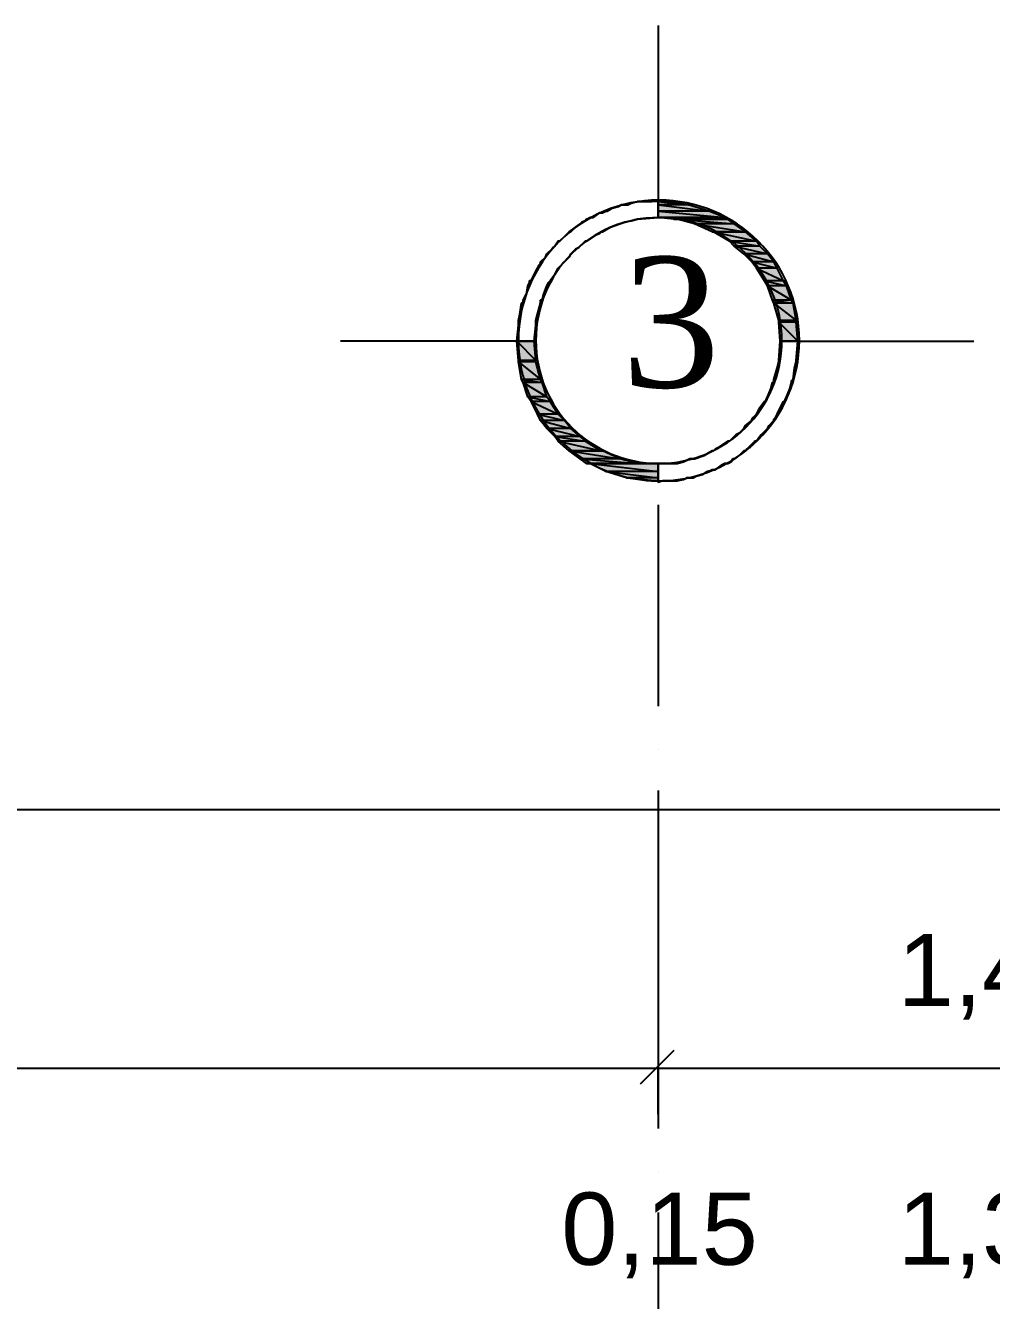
# Model space of a CAD drawing. Header units: millimetres. Extents: x 3504 to 3889, y 1729 to 1927.
# Drawn here: x 3595.5 to 3621.26, y 1892.5 to 1926.51 of the extents above; entities that cross this region are included whole.
import ezdxf

# ---------------------------------------------------------------- set-up
doc = ezdxf.new("R2010")
doc.units = ezdxf.units.MM
doc.styles.add('Arial$001H0', font='arial.ttf')
doc.styles.add('Dutch801RmBT$001H0', font='')
doc.styles.get('Dutch801RmBT$001H0').set_extended_font_data('Dutch801RmBT')

msp = doc.modelspace()

# ---------------------------------------------------------------- hatches: boundary and pattern name
at = {"true_color": 0x000000}
h = msp.add_hatch(color=18, dxfattribs=at)
h.paths.add_polyline_path([(3612.371, 1921.812), (3612.371, 1921.854)])
h.paths.add_polyline_path([(3612.371, 1921.854), (3612.371, 1921.812), (3612.202, 1921.812)])
for points in [[(3610.974, 1921.558), (3611.017, 1921.558), (3610.89, 1921.515)], [(3611.821, 1921.812), (3611.906, 1921.812), (3611.652, 1921.769)], [(3610.17, 1921.134), (3610.043, 1921.007), (3610.001, 1921.007)], [(3609.366, 1920.33), (3609.281, 1920.203), (3609.239, 1920.203)], [(3609.239, 1920.203), (3609.281, 1920.203), (3609.239, 1920.161)], [(3615.927, 1917.028), (3615.97, 1917.028), (3615.927, 1916.986)], [(3614.954, 1915.419), (3614.827, 1915.25), (3614.784, 1915.25)], [(3614.657, 1915.165), (3614.7, 1915.165), (3614.53, 1915.038)], [(3614.784, 1915.25), (3614.827, 1915.25), (3614.742, 1915.208)], [(3613.133, 1914.446), (3613.176, 1914.446), (3613.049, 1914.403)], [(3613.684, 1914.615), (3613.726, 1914.615), (3613.557, 1914.53)]]:
    msp.add_hatch(color=18, dxfattribs=at).paths.add_polyline_path(points)
h = msp.add_hatch(color=18, dxfattribs=at)
h.paths.add_polyline_path([(3611.017, 1921.558), (3611.144, 1921.642)])
h.paths.add_polyline_path([(3611.144, 1921.642), (3611.017, 1921.558), (3610.974, 1921.558)])
h = msp.add_hatch(color=18, dxfattribs=at)
h.paths.add_polyline_path([(3611.567, 1921.727), (3611.652, 1921.769)])
h.paths.add_polyline_path([(3611.652, 1921.769), (3611.567, 1921.727), (3611.525, 1921.727)])
h = msp.add_hatch(color=18, dxfattribs=at)
h.paths.add_polyline_path([(3611.906, 1921.812), (3611.948, 1921.812)])
h.paths.add_polyline_path([(3611.948, 1921.812), (3611.906, 1921.812), (3611.821, 1921.812)])
h = msp.add_hatch(color=18, dxfattribs=at)
h.paths.add_polyline_path([(3612.625, 1921.812), (3612.371, 1921.812), (3613.176, 1921.727)])
h.paths.add_polyline_path([(3612.371, 1921.812), (3613.176, 1921.727), (3612.371, 1921.727)])
h = msp.add_hatch(color=18, dxfattribs=at)
h.paths.add_polyline_path([(3613.176, 1921.727), (3612.371, 1921.727), (3613.726, 1921.558)])
h.paths.add_polyline_path([(3612.371, 1921.727), (3613.726, 1921.558), (3612.371, 1921.558)])
h = msp.add_hatch(color=18, dxfattribs=at)
h.paths.add_polyline_path([(3613.726, 1921.558), (3612.371, 1921.558), (3614.149, 1921.388)])
h.paths.add_polyline_path([(3612.371, 1921.558), (3614.149, 1921.388), (3612.371, 1921.388)])
h = msp.add_hatch(color=18, dxfattribs=at)
h.paths.add_polyline_path([(3610.509, 1921.346), (3610.551, 1921.388)])
h.paths.add_polyline_path([(3610.551, 1921.388), (3610.509, 1921.346), (3610.466, 1921.346)])
h = msp.add_hatch(color=18, dxfattribs=at)
h.paths.add_polyline_path([(3614.149, 1921.388), (3612.371, 1921.388), (3614.234, 1921.346)])
h.paths.add_polyline_path([(3612.371, 1921.388), (3614.234, 1921.346), (3612.795, 1921.346)])
h = msp.add_hatch(color=18, dxfattribs=at)
h.paths.add_polyline_path([(3614.234, 1921.346), (3612.795, 1921.346)])
h.paths.add_polyline_path([(3612.795, 1921.346), (3614.234, 1921.346), (3612.879, 1921.346)])
h = msp.add_hatch(color=18, dxfattribs=at)
h.paths.add_polyline_path([(3614.234, 1921.346), (3612.879, 1921.346), (3614.403, 1921.219)])
h.paths.add_polyline_path([(3612.879, 1921.346), (3614.403, 1921.219), (3613.345, 1921.219)])
h = msp.add_hatch(color=18, dxfattribs=at)
h.paths.add_polyline_path([(3614.403, 1921.219), (3613.345, 1921.219), (3614.7, 1921.007)])
h.paths.add_polyline_path([(3613.345, 1921.219), (3614.7, 1921.007), (3613.811, 1921.007)])
h = msp.add_hatch(color=18, dxfattribs=at)
h.paths.add_polyline_path([(3614.7, 1921.007), (3613.811, 1921.007)])
h.paths.add_polyline_path([(3613.811, 1921.007), (3614.7, 1921.007), (3613.853, 1921.007)])
h = msp.add_hatch(color=18, dxfattribs=at)
h.paths.add_polyline_path([(3614.7, 1921.007), (3613.853, 1921.007), (3614.996, 1920.753)])
h.paths.add_polyline_path([(3613.853, 1921.007), (3614.996, 1920.753), (3614.276, 1920.753)])
h = msp.add_hatch(color=18, dxfattribs=at)
h.paths.add_polyline_path([(3614.996, 1920.753), (3614.276, 1920.753), (3615.081, 1920.626)])
h.paths.add_polyline_path([(3614.276, 1920.753), (3615.081, 1920.626), (3614.403, 1920.626)])
h = msp.add_hatch(color=18, dxfattribs=at)
h.paths.add_polyline_path([(3615.081, 1920.626), (3614.403, 1920.626), (3615.292, 1920.415)])
h.paths.add_polyline_path([(3614.403, 1920.626), (3615.292, 1920.415), (3614.657, 1920.415)])
h = msp.add_hatch(color=18, dxfattribs=at)
h.paths.add_polyline_path([(3615.292, 1920.415), (3614.657, 1920.415), (3615.462, 1920.203)])
h.paths.add_polyline_path([(3614.657, 1920.415), (3615.462, 1920.203), (3614.869, 1920.203)])
h = msp.add_hatch(color=18, dxfattribs=at)
h.paths.add_polyline_path([(3615.462, 1920.203), (3614.869, 1920.203), (3615.546, 1920.034)])
h.paths.add_polyline_path([(3614.869, 1920.203), (3615.546, 1920.034), (3614.996, 1920.034)])
h = msp.add_hatch(color=18, dxfattribs=at)
h.paths.add_polyline_path([(3615.546, 1920.034), (3614.996, 1920.034), (3615.716, 1919.695)])
h.paths.add_polyline_path([(3614.996, 1920.034), (3615.716, 1919.695), (3615.208, 1919.695)])
h = msp.add_hatch(color=18, dxfattribs=at)
h.paths.add_polyline_path([(3615.716, 1919.695), (3615.208, 1919.695), (3615.8, 1919.568)])
h.paths.add_polyline_path([(3615.208, 1919.695), (3615.8, 1919.568), (3615.292, 1919.568)])
h = msp.add_hatch(color=18, dxfattribs=at)
h.paths.add_polyline_path([(3615.8, 1919.568), (3615.292, 1919.568), (3615.927, 1919.187)])
h.paths.add_polyline_path([(3615.292, 1919.568), (3615.927, 1919.187), (3615.419, 1919.187)])
h = msp.add_hatch(color=18, dxfattribs=at)
h.paths.add_polyline_path([(3615.927, 1919.187), (3615.419, 1919.187), (3615.97, 1919.102)])
h.paths.add_polyline_path([(3615.419, 1919.187), (3615.97, 1919.102), (3615.462, 1919.102)])
h = msp.add_hatch(color=18, dxfattribs=at)
h.paths.add_polyline_path([(3615.97, 1919.102), (3615.462, 1919.102), (3616.054, 1918.637)])
h.paths.add_polyline_path([(3615.462, 1919.102), (3616.054, 1918.637), (3615.589, 1918.637)])
h = msp.add_hatch(color=18, dxfattribs=at)
h.paths.add_polyline_path([(3616.054, 1918.637), (3615.589, 1918.637), (3616.054, 1918.594)])
h.paths.add_polyline_path([(3615.589, 1918.637), (3616.054, 1918.594), (3615.589, 1918.594)])
h = msp.add_hatch(color=18, dxfattribs=at)
h.paths.add_polyline_path([(3616.054, 1918.594), (3615.589, 1918.594), (3616.097, 1918.086)])
h.paths.add_polyline_path([(3615.589, 1918.594), (3616.097, 1918.086), (3615.631, 1918.086)])
h = msp.add_hatch(color=18, dxfattribs=at)
h.paths.add_polyline_path([(3609.069, 1918.086), (3608.604, 1918.086), (3609.112, 1917.578)])
h.paths.add_polyline_path([(3608.604, 1918.086), (3609.112, 1917.578), (3608.646, 1917.578)])
h = msp.add_hatch(color=18, dxfattribs=at)
h.paths.add_polyline_path([(3609.112, 1917.578), (3608.646, 1917.578), (3609.112, 1917.536)])
h.paths.add_polyline_path([(3608.646, 1917.578), (3609.112, 1917.536), (3608.646, 1917.536)])
h = msp.add_hatch(color=18, dxfattribs=at)
h.paths.add_polyline_path([(3609.112, 1917.536), (3608.646, 1917.536), (3609.239, 1917.07)])
h.paths.add_polyline_path([(3608.646, 1917.536), (3609.239, 1917.07), (3608.731, 1917.07)])
h = msp.add_hatch(color=18, dxfattribs=at)
h.paths.add_polyline_path([(3609.239, 1917.07), (3608.731, 1917.07), (3609.281, 1916.986)])
h.paths.add_polyline_path([(3608.731, 1917.07), (3609.281, 1916.986), (3608.773, 1916.986)])
h = msp.add_hatch(color=18, dxfattribs=at)
h.paths.add_polyline_path([(3609.281, 1916.986), (3608.773, 1916.986), (3609.408, 1916.605)])
h.paths.add_polyline_path([(3608.773, 1916.986), (3609.408, 1916.605), (3608.9, 1916.605)])
h = msp.add_hatch(color=18, dxfattribs=at)
h.paths.add_polyline_path([(3615.97, 1917.028), (3615.97, 1917.07)])
h.paths.add_polyline_path([(3615.97, 1917.07), (3615.97, 1917.028), (3615.927, 1917.028)])
h = msp.add_hatch(color=18, dxfattribs=at)
h.paths.add_polyline_path([(3609.408, 1916.605), (3608.9, 1916.605), (3609.493, 1916.478)])
h.paths.add_polyline_path([(3608.9, 1916.605), (3609.493, 1916.478), (3608.985, 1916.478)])
h = msp.add_hatch(color=18, dxfattribs=at)
h.paths.add_polyline_path([(3609.493, 1916.478), (3608.985, 1916.478), (3609.704, 1916.139)])
h.paths.add_polyline_path([(3608.985, 1916.478), (3609.704, 1916.139), (3609.154, 1916.139)])
h = msp.add_hatch(color=18, dxfattribs=at)
h.paths.add_polyline_path([(3609.704, 1916.139), (3609.154, 1916.139), (3609.874, 1915.97)])
h.paths.add_polyline_path([(3609.154, 1916.139), (3609.874, 1915.97), (3609.239, 1915.97)])
h = msp.add_hatch(color=18, dxfattribs=at)
h.paths.add_polyline_path([(3609.874, 1915.97), (3609.239, 1915.97), (3610.043, 1915.758)])
h.paths.add_polyline_path([(3609.239, 1915.97), (3610.043, 1915.758), (3609.408, 1915.758)])
h = msp.add_hatch(color=18, dxfattribs=at)
h.paths.add_polyline_path([(3610.043, 1915.758), (3609.408, 1915.758), (3610.297, 1915.546)])
h.paths.add_polyline_path([(3609.408, 1915.758), (3610.297, 1915.546), (3609.62, 1915.546)])
h = msp.add_hatch(color=18, dxfattribs=at)
h.paths.add_polyline_path([(3610.297, 1915.546), (3609.62, 1915.546), (3610.424, 1915.419)])
h.paths.add_polyline_path([(3609.62, 1915.546), (3610.424, 1915.419), (3609.704, 1915.419)])
h = msp.add_hatch(color=18, dxfattribs=at)
h.paths.add_polyline_path([(3610.424, 1915.419), (3609.704, 1915.419), (3610.847, 1915.165)])
h.paths.add_polyline_path([(3609.704, 1915.419), (3610.847, 1915.165), (3610.001, 1915.165)])
h = msp.add_hatch(color=18, dxfattribs=at)
h.paths.add_polyline_path([(3610.89, 1915.165), (3610.001, 1915.165)])
h.paths.add_polyline_path([(3610.89, 1915.165), (3610.001, 1915.165), (3610.847, 1915.165)])
h = msp.add_hatch(color=18, dxfattribs=at)
h.paths.add_polyline_path([(3610.89, 1915.165), (3610.001, 1915.165), (3611.355, 1914.954)])
h.paths.add_polyline_path([(3610.001, 1915.165), (3611.355, 1914.954), (3610.297, 1914.954)])
h = msp.add_hatch(color=18, dxfattribs=at)
h.paths.add_polyline_path([(3611.355, 1914.954), (3610.297, 1914.954), (3611.821, 1914.827)])
h.paths.add_polyline_path([(3610.297, 1914.954), (3611.821, 1914.827), (3610.466, 1914.827)])
h = msp.add_hatch(color=18, dxfattribs=at)
h.paths.add_polyline_path([(3611.906, 1914.827), (3610.466, 1914.827)])
h.paths.add_polyline_path([(3611.906, 1914.827), (3610.466, 1914.827), (3611.821, 1914.827)])
h = msp.add_hatch(color=18, dxfattribs=at)
h.paths.add_polyline_path([(3611.906, 1914.827), (3610.466, 1914.827), (3612.371, 1914.827)])
h.paths.add_polyline_path([(3610.466, 1914.827), (3612.371, 1914.827), (3610.551, 1914.827)])
h = msp.add_hatch(color=18, dxfattribs=at)
h.paths.add_polyline_path([(3612.371, 1914.827), (3610.551, 1914.827), (3612.371, 1914.615)])
h.paths.add_polyline_path([(3610.551, 1914.827), (3612.371, 1914.615), (3610.974, 1914.615)])
h = msp.add_hatch(color=18, dxfattribs=at)
h.paths.add_polyline_path([(3614.149, 1914.827), (3614.192, 1914.827)])
h.paths.add_polyline_path([(3614.149, 1914.827), (3614.192, 1914.827), (3614.234, 1914.827)])
h = msp.add_hatch(color=18, dxfattribs=at)
h.paths.add_polyline_path([(3614.234, 1914.827), (3614.319, 1914.869)])
h.paths.add_polyline_path([(3614.319, 1914.869), (3614.234, 1914.827), (3614.192, 1914.827)])
h = msp.add_hatch(color=18, dxfattribs=at)
h.paths.add_polyline_path([(3612.371, 1914.615), (3610.974, 1914.615), (3612.371, 1914.446)])
h.paths.add_polyline_path([(3610.974, 1914.615), (3612.371, 1914.446), (3611.525, 1914.446)])
h = msp.add_hatch(color=18, dxfattribs=at)
h.paths.add_polyline_path([(3612.371, 1914.446), (3611.525, 1914.446), (3612.371, 1914.361)])
h.paths.add_polyline_path([(3611.525, 1914.446), (3612.371, 1914.361), (3612.075, 1914.361)])
h = msp.add_hatch(color=18, dxfattribs=at)
h.paths.add_polyline_path([(3612.371, 1914.319), (3612.371, 1914.361)])
h.paths.add_polyline_path([(3612.371, 1914.319), (3612.371, 1914.361), (3612.498, 1914.361)])
h = msp.add_hatch(color=18, dxfattribs=at)
h.paths.add_polyline_path([(3612.625, 1914.361), (3612.752, 1914.361)])
h.paths.add_polyline_path([(3612.752, 1914.361), (3612.625, 1914.361), (3612.498, 1914.361)])
h = msp.add_hatch(color=18, dxfattribs=at)
h.paths.add_polyline_path([(3612.879, 1914.361), (3613.049, 1914.403)])
h.paths.add_polyline_path([(3613.049, 1914.403), (3612.879, 1914.361), (3612.795, 1914.361)])
h = msp.add_hatch(color=18, dxfattribs=at)
h.paths.add_polyline_path([(3613.176, 1914.446), (3613.303, 1914.446)])
h.paths.add_polyline_path([(3613.303, 1914.446), (3613.176, 1914.446), (3613.133, 1914.446)])
h = msp.add_hatch(color=18, dxfattribs=at)
h.paths.add_polyline_path([(3613.726, 1914.615), (3613.811, 1914.657)])
h.paths.add_polyline_path([(3613.811, 1914.657), (3613.726, 1914.615), (3613.684, 1914.615)])

# ---------------------------------------------------------------- linework, layer by layer
at = {"color": 18, "linetype": 'Continuous', "lineweight": -2, "true_color": 0x000000}
for p, q in [((3612.371, 1926.511), (3612.371, 1921.388)), ((3612.371, 1926.511), (3612.371, 1921.388)), ((3612.371, 1926.511), (3612.371, 1921.388)), ((3608.604, 1918.086), (3603.905, 1918.086)), ((3608.604, 1918.086), (3603.905, 1918.086)), ((3608.604, 1918.086), (3603.905, 1918.086)), ((3608.604, 1918.086), (3609.069, 1918.086)), ((3608.604, 1918.086), (3609.069, 1918.086)), ((3608.604, 1918.086), (3609.069, 1918.086)), ((3615.631, 1918.086), (3620.796, 1918.086)), ((3615.631, 1918.086), (3620.796, 1918.086)), ((3616.097, 1918.086), (3620.796, 1918.086)), ((3612.371, 1914.827), (3612.371, 1914.319)), ((3612.371, 1914.827), (3612.371, 1914.319)), ((3612.371, 1914.827), (3612.371, 1914.319)), ((3612.371, 1913.726), (3612.371, 1908.35)), ((3612.371, 1907.207), (3612.371, 1907.207)), ((3612.371, 1906.106), (3612.371, 1897.089)), ((3548.914, 1905.598), (3642.259, 1905.598)), ((3612.371, 1899.968), (3612.371, 1898.698)), ((3611.906, 1898.274), (3612.795, 1899.163)), ((3612.795, 1899.163), (3611.906, 1898.274)), ((3573.001, 1898.698), (3612.371, 1898.698)), ((3612.371, 1897.47), (3612.371, 1898.698)), ((3612.371, 1898.698), (3630.49, 1898.698)), ((3612.371, 1895.946), (3612.371, 1895.946)), ((3612.371, 1894.845), (3612.371, 1885.828))]:
    msp.add_line(p, q, dxfattribs=at)
for points in [[(3612.371, 1921.854), (3612.371, 1921.812), (3612.202, 1921.812)], [(3612.371, 1921.812), (3612.371, 1921.854)], [(3610.805, 1921.515), (3610.636, 1921.388), (3610.636, 1921.388)], [(3610.89, 1921.515), (3610.805, 1921.515), (3610.805, 1921.515)], [(3610.805, 1921.515), (3610.805, 1921.515), (3610.89, 1921.515)], [(3610.974, 1921.558), (3611.017, 1921.558), (3610.89, 1921.515)], [(3611.144, 1921.642), (3611.017, 1921.558), (3610.974, 1921.558)], [(3611.017, 1921.558), (3611.144, 1921.642)], [(3611.313, 1921.685), (3611.144, 1921.642), (3611.144, 1921.642)], [(3611.398, 1921.727), (3611.313, 1921.685), (3611.313, 1921.685)], [(3611.313, 1921.685), (3611.313, 1921.685), (3611.398, 1921.727)], [(3611.525, 1921.727), (3611.567, 1921.727), (3611.398, 1921.727)], [(3611.652, 1921.769), (3611.567, 1921.727), (3611.525, 1921.727)], [(3611.567, 1921.727), (3611.652, 1921.769)], [(3611.821, 1921.812), (3611.906, 1921.812), (3611.652, 1921.769)], [(3611.948, 1921.812), (3611.906, 1921.812), (3611.821, 1921.812)], [(3611.906, 1921.812), (3611.948, 1921.812)], [(3612.075, 1921.812), (3612.202, 1921.812), (3611.948, 1921.812)], [(3612.625, 1921.812), (3612.371, 1921.812), (3613.176, 1921.727)], [(3612.371, 1921.812), (3613.176, 1921.727), (3612.371, 1921.727)], [(3613.176, 1921.727), (3612.371, 1921.727), (3613.726, 1921.558)], [(3612.371, 1921.727), (3613.726, 1921.558), (3612.371, 1921.558)], [(3613.726, 1921.558), (3612.371, 1921.558), (3614.149, 1921.388)], [(3612.371, 1921.558), (3614.149, 1921.388), (3612.371, 1921.388)], [(3610.297, 1921.219), (3610.17, 1921.134), (3610.17, 1921.134)], [(3610.339, 1921.261), (3610.297, 1921.219), (3610.297, 1921.219)], [(3610.297, 1921.219), (3610.297, 1921.219), (3610.339, 1921.261)], [(3610.424, 1921.304), (3610.339, 1921.261), (3610.339, 1921.261)], [(3610.339, 1921.261), (3610.339, 1921.261), (3610.424, 1921.304)], [(3610.466, 1921.346), (3610.424, 1921.304), (3610.424, 1921.304)], [(3610.551, 1921.388), (3610.509, 1921.346), (3610.466, 1921.346)], [(3610.466, 1921.346), (3610.466, 1921.346)], [(3610.466, 1921.346), (3610.509, 1921.346), (3610.509, 1921.346)], [(3610.509, 1921.346), (3610.551, 1921.388)], [(3610.636, 1921.388), (3610.551, 1921.388), (3610.551, 1921.388)], [(3611.355, 1921.219), (3611.101, 1921.134), (3611.101, 1921.134)], [(3611.482, 1921.261), (3611.355, 1921.219), (3611.355, 1921.219)], [(3611.652, 1921.304), (3611.482, 1921.261), (3611.482, 1921.261)], [(3611.821, 1921.346), (3611.652, 1921.304), (3611.652, 1921.304)], [(3612.371, 1921.388), (3611.821, 1921.346), (3611.821, 1921.346)], [(3611.821, 1921.346), (3611.821, 1921.346), (3612.371, 1921.388)], [(3614.149, 1921.388), (3612.371, 1921.388), (3614.234, 1921.346)], [(3612.371, 1921.388), (3614.234, 1921.346), (3612.795, 1921.346)], [(3614.234, 1921.346), (3612.795, 1921.346)], [(3612.795, 1921.346), (3614.234, 1921.346), (3612.879, 1921.346)], [(3614.234, 1921.346), (3612.879, 1921.346), (3614.403, 1921.219)], [(3612.879, 1921.346), (3614.403, 1921.219), (3613.345, 1921.219)], [(3614.403, 1921.219), (3613.345, 1921.219), (3614.7, 1921.007)], [(3613.345, 1921.219), (3614.7, 1921.007), (3613.811, 1921.007)], [(3609.916, 1920.923), (3609.747, 1920.753), (3609.747, 1920.753)], [(3609.958, 1920.965), (3609.916, 1920.923), (3609.916, 1920.923)], [(3610.001, 1921.007), (3609.958, 1920.965), (3609.958, 1920.965)], [(3610.17, 1921.134), (3610.043, 1921.007), (3610.001, 1921.007)], [(3610.001, 1921.007), (3610.001, 1921.007)], [(3610.001, 1921.007), (3610.043, 1921.007), (3610.043, 1921.007)], [(3610.72, 1920.923), (3610.466, 1920.753), (3610.466, 1920.753)], [(3610.805, 1920.965), (3610.72, 1920.923), (3610.72, 1920.923)], [(3610.847, 1921.007), (3610.805, 1920.965), (3610.805, 1920.965)], [(3610.89, 1921.007), (3610.847, 1921.007), (3610.847, 1921.007)], [(3611.101, 1921.134), (3610.89, 1921.007), (3610.89, 1921.007)], [(3614.7, 1921.007), (3613.811, 1921.007)], [(3613.811, 1921.007), (3614.7, 1921.007), (3613.853, 1921.007)], [(3614.7, 1921.007), (3613.853, 1921.007), (3614.996, 1920.753)], [(3613.853, 1921.007), (3614.996, 1920.753), (3614.276, 1920.753)], [(3609.535, 1920.542), (3609.408, 1920.415), (3609.408, 1920.415)], [(3609.408, 1920.415), (3609.408, 1920.415), (3609.535, 1920.542)], [(3609.577, 1920.584), (3609.535, 1920.542), (3609.535, 1920.542)], [(3609.62, 1920.626), (3609.577, 1920.584), (3609.577, 1920.584)], [(3609.704, 1920.753), (3609.62, 1920.626), (3609.62, 1920.626)], [(3609.62, 1920.626), (3609.62, 1920.626), (3609.704, 1920.753)], [(3609.747, 1920.753), (3609.704, 1920.753), (3609.704, 1920.753)], [(3610.17, 1920.542), (3610.043, 1920.415), (3610.043, 1920.415)], [(3610.255, 1920.584), (3610.17, 1920.542), (3610.17, 1920.542)], [(3610.297, 1920.626), (3610.255, 1920.584), (3610.255, 1920.584)], [(3610.424, 1920.753), (3610.297, 1920.626), (3610.297, 1920.626)], [(3610.466, 1920.753), (3610.424, 1920.753), (3610.424, 1920.753)], [(3614.996, 1920.753), (3614.276, 1920.753), (3615.081, 1920.626)], [(3614.276, 1920.753), (3615.081, 1920.626), (3614.403, 1920.626)], [(3615.081, 1920.626), (3614.403, 1920.626), (3615.292, 1920.415)], [(3614.403, 1920.626), (3615.292, 1920.415), (3614.657, 1920.415)], [(3609.239, 1920.161), (3609.196, 1920.118), (3609.196, 1920.118)], [(3609.366, 1920.33), (3609.281, 1920.203), (3609.239, 1920.203)], [(3609.239, 1920.203), (3609.281, 1920.203), (3609.239, 1920.161)], [(3609.408, 1920.415), (3609.366, 1920.33), (3609.366, 1920.33)], [(3609.831, 1920.161), (3609.789, 1920.118), (3609.789, 1920.118)], [(3609.874, 1920.203), (3609.831, 1920.161), (3609.831, 1920.161)], [(3610.001, 1920.33), (3609.874, 1920.203), (3609.874, 1920.203)], [(3610.043, 1920.415), (3610.001, 1920.33), (3610.001, 1920.33)], [(3615.292, 1920.415), (3614.657, 1920.415), (3615.462, 1920.203)], [(3614.657, 1920.415), (3615.462, 1920.203), (3614.869, 1920.203)], [(3615.462, 1920.203), (3614.869, 1920.203), (3615.546, 1920.034)], [(3614.869, 1920.203), (3615.546, 1920.034), (3614.996, 1920.034)], [(3609.069, 1919.864), (3608.985, 1919.695), (3608.985, 1919.695)], [(3609.154, 1920.034), (3609.069, 1919.864), (3609.069, 1919.864)], [(3609.196, 1920.118), (3609.154, 1920.034), (3609.154, 1920.034)], [(3609.154, 1920.034), (3609.154, 1920.034), (3609.196, 1920.118)], [(3609.62, 1919.864), (3609.493, 1919.695), (3609.493, 1919.695)], [(3609.704, 1920.034), (3609.62, 1919.864), (3609.62, 1919.864)], [(3609.789, 1920.118), (3609.704, 1920.034), (3609.704, 1920.034)], [(3615.546, 1920.034), (3614.996, 1920.034), (3615.716, 1919.695)], [(3614.996, 1920.034), (3615.716, 1919.695), (3615.208, 1919.695)], [(3608.9, 1919.568), (3608.858, 1919.356), (3608.858, 1919.356)], [(3608.942, 1919.653), (3608.9, 1919.568), (3608.9, 1919.568)], [(3608.9, 1919.568), (3608.9, 1919.568), (3608.942, 1919.653)], [(3608.985, 1919.695), (3608.942, 1919.695), (3608.942, 1919.695)], [(3608.942, 1919.695), (3608.942, 1919.653), (3608.942, 1919.653)], [(3609.408, 1919.568), (3609.323, 1919.356), (3609.323, 1919.356)], [(3609.45, 1919.653), (3609.408, 1919.568), (3609.408, 1919.568)], [(3609.493, 1919.695), (3609.45, 1919.653), (3609.45, 1919.653)], [(3609.493, 1919.695), (3609.493, 1919.695)], [(3615.716, 1919.695), (3615.208, 1919.695), (3615.8, 1919.568)], [(3615.208, 1919.695), (3615.8, 1919.568), (3615.292, 1919.568)], [(3615.8, 1919.568), (3615.292, 1919.568), (3615.927, 1919.187)], [(3615.292, 1919.568), (3615.927, 1919.187), (3615.419, 1919.187)], [(3608.773, 1919.145), (3608.731, 1919.102), (3608.731, 1919.102)], [(3608.731, 1919.102), (3608.731, 1919.102), (3608.773, 1919.145)], [(3608.858, 1919.356), (3608.773, 1919.187), (3608.773, 1919.187)], [(3608.773, 1919.187), (3608.773, 1919.187)], [(3608.773, 1919.187), (3608.773, 1919.145), (3608.773, 1919.145)], [(3609.281, 1919.187), (3609.239, 1919.187), (3609.239, 1919.187)], [(3609.239, 1919.187), (3609.239, 1919.145), (3609.239, 1919.145)], [(3609.239, 1919.145), (3609.239, 1919.102), (3609.239, 1919.102)], [(3609.323, 1919.356), (3609.281, 1919.187), (3609.281, 1919.187)], [(3615.927, 1919.187), (3615.419, 1919.187), (3615.97, 1919.102)], [(3615.419, 1919.187), (3615.97, 1919.102), (3615.462, 1919.102)], [(3608.688, 1918.806), (3608.646, 1918.637), (3608.646, 1918.637)], [(3608.731, 1919.102), (3608.688, 1918.806), (3608.688, 1918.806)], [(3609.154, 1918.806), (3609.112, 1918.637), (3609.112, 1918.637)], [(3609.239, 1919.102), (3609.154, 1918.806), (3609.154, 1918.806)], [(3615.97, 1919.102), (3615.462, 1919.102), (3616.054, 1918.637)], [(3615.462, 1919.102), (3616.054, 1918.637), (3615.589, 1918.637)], [(3608.646, 1918.51), (3608.604, 1918.086), (3608.604, 1918.086)], [(3608.646, 1918.637), (3608.646, 1918.637)], [(3608.646, 1918.637), (3608.646, 1918.637)], [(3608.646, 1918.637), (3608.646, 1918.51), (3608.646, 1918.51)], [(3608.646, 1918.51), (3608.646, 1918.51), (3608.646, 1918.637)], [(3609.112, 1918.51), (3609.069, 1918.086), (3609.069, 1918.086)], [(3609.112, 1918.637), (3609.112, 1918.637)], [(3609.112, 1918.637), (3609.112, 1918.637)], [(3609.112, 1918.637), (3609.112, 1918.594), (3609.112, 1918.594)], [(3609.112, 1918.594), (3609.112, 1918.594)], [(3609.112, 1918.594), (3609.112, 1918.552), (3609.112, 1918.552)], [(3609.112, 1918.552), (3609.112, 1918.552)], [(3609.112, 1918.552), (3609.112, 1918.552)], [(3609.112, 1918.552), (3609.112, 1918.552)], [(3609.112, 1918.552), (3609.112, 1918.51), (3609.112, 1918.51)], [(3616.054, 1918.637), (3615.589, 1918.637), (3616.054, 1918.594)], [(3615.589, 1918.637), (3616.054, 1918.594), (3615.589, 1918.594)], [(3616.054, 1918.594), (3615.589, 1918.594), (3616.097, 1918.086)], [(3615.589, 1918.594), (3616.097, 1918.086), (3615.631, 1918.086)], [(3609.069, 1918.086), (3608.604, 1918.086), (3609.112, 1917.578)], [(3608.604, 1918.086), (3609.112, 1917.578), (3608.646, 1917.578)], [(3615.631, 1918.086), (3615.589, 1917.578), (3615.589, 1917.578)], [(3616.097, 1918.086), (3616.054, 1917.578), (3616.054, 1917.578)], [(3609.112, 1917.578), (3608.646, 1917.578), (3609.112, 1917.536)], [(3608.646, 1917.578), (3609.112, 1917.536), (3608.646, 1917.536)], [(3609.112, 1917.536), (3608.646, 1917.536), (3609.239, 1917.07)], [(3608.646, 1917.536), (3609.239, 1917.07), (3608.731, 1917.07)], [(3615.589, 1917.536), (3615.546, 1917.367), (3615.546, 1917.367)], [(3615.589, 1917.578), (3615.589, 1917.578)], [(3615.589, 1917.578), (3615.589, 1917.536), (3615.589, 1917.536)], [(3615.589, 1917.536), (3615.589, 1917.536)], [(3615.589, 1917.536), (3615.589, 1917.536)], [(3616.054, 1917.536), (3616.012, 1917.367), (3616.012, 1917.367)], [(3616.054, 1917.578), (3616.054, 1917.578)], [(3616.054, 1917.578), (3616.054, 1917.578)], [(3616.054, 1917.578), (3616.054, 1917.536), (3616.054, 1917.536)], [(3616.054, 1917.536), (3616.054, 1917.536), (3616.054, 1917.578)], [(3616.054, 1917.536), (3616.054, 1917.536)], [(3616.054, 1917.536), (3616.054, 1917.536)], [(3615.546, 1917.367), (3615.462, 1917.07), (3615.462, 1917.07)], [(3616.012, 1917.367), (3615.97, 1917.07), (3615.97, 1917.07)], [(3609.239, 1917.07), (3608.731, 1917.07), (3609.281, 1916.986)], [(3608.731, 1917.07), (3609.281, 1916.986), (3608.773, 1916.986)], [(3609.281, 1916.986), (3608.773, 1916.986), (3609.408, 1916.605)], [(3608.773, 1916.986), (3609.408, 1916.605), (3608.9, 1916.605)], [(3615.377, 1916.816), (3615.292, 1916.605), (3615.292, 1916.605)], [(3615.419, 1916.986), (3615.377, 1916.816), (3615.377, 1916.816)], [(3615.462, 1916.986), (3615.419, 1916.986), (3615.419, 1916.986)], [(3615.462, 1917.07), (3615.462, 1917.028), (3615.462, 1917.028)], [(3615.462, 1917.028), (3615.462, 1916.986), (3615.462, 1916.986)], [(3615.885, 1916.816), (3615.8, 1916.605), (3615.8, 1916.605)], [(3615.927, 1916.986), (3615.885, 1916.816), (3615.885, 1916.816)], [(3615.97, 1917.07), (3615.97, 1917.028), (3615.927, 1917.028)], [(3615.927, 1917.028), (3615.97, 1917.028), (3615.927, 1916.986)], [(3615.927, 1916.986), (3615.927, 1916.986)], [(3615.97, 1917.028), (3615.97, 1917.07)], [(3609.408, 1916.605), (3608.9, 1916.605), (3609.493, 1916.478)], [(3608.9, 1916.605), (3609.493, 1916.478), (3608.985, 1916.478)], [(3609.493, 1916.478), (3608.985, 1916.478), (3609.704, 1916.139)], [(3608.985, 1916.478), (3609.704, 1916.139), (3609.154, 1916.139)], [(3615.208, 1916.478), (3615.081, 1916.308), (3615.081, 1916.308)], [(3615.25, 1916.52), (3615.208, 1916.478), (3615.208, 1916.478)], [(3615.208, 1916.478), (3615.208, 1916.478)], [(3615.292, 1916.605), (3615.25, 1916.52), (3615.25, 1916.52)], [(3615.716, 1916.478), (3615.631, 1916.308), (3615.631, 1916.308)], [(3615.758, 1916.478), (3615.716, 1916.478), (3615.716, 1916.478)], [(3615.8, 1916.605), (3615.758, 1916.52), (3615.758, 1916.52)], [(3615.758, 1916.52), (3615.758, 1916.52), (3615.8, 1916.605)], [(3615.758, 1916.52), (3615.758, 1916.478), (3615.758, 1916.478)], [(3609.704, 1916.139), (3609.154, 1916.139), (3609.874, 1915.97)], [(3609.154, 1916.139), (3609.874, 1915.97), (3609.239, 1915.97)], [(3614.996, 1916.139), (3614.911, 1916.054), (3614.911, 1916.054)], [(3615.081, 1916.308), (3614.996, 1916.139), (3614.996, 1916.139)], [(3615.546, 1916.139), (3615.504, 1916.054), (3615.504, 1916.054)], [(3615.504, 1916.054), (3615.504, 1916.054), (3615.546, 1916.139)], [(3615.631, 1916.308), (3615.546, 1916.139), (3615.546, 1916.139)], [(3609.874, 1915.97), (3609.239, 1915.97), (3610.043, 1915.758)], [(3609.239, 1915.97), (3610.043, 1915.758), (3609.408, 1915.758)], [(3610.043, 1915.758), (3609.408, 1915.758), (3610.297, 1915.546)], [(3609.408, 1915.758), (3610.297, 1915.546), (3609.62, 1915.546)], [(3614.657, 1915.758), (3614.53, 1915.631), (3614.53, 1915.631)], [(3614.7, 1915.843), (3614.657, 1915.758), (3614.657, 1915.758)], [(3614.869, 1915.97), (3614.7, 1915.843), (3614.7, 1915.843)], [(3614.911, 1916.054), (3614.869, 1916.012), (3614.869, 1916.012)], [(3614.869, 1916.012), (3614.869, 1915.97), (3614.869, 1915.97)], [(3615.292, 1915.758), (3615.165, 1915.631), (3615.165, 1915.631)], [(3615.165, 1915.631), (3615.165, 1915.631), (3615.292, 1915.758)], [(3615.335, 1915.843), (3615.292, 1915.758), (3615.292, 1915.758)], [(3615.462, 1915.97), (3615.335, 1915.843), (3615.335, 1915.843)], [(3615.504, 1916.054), (3615.462, 1916.012), (3615.462, 1916.012)], [(3615.462, 1916.012), (3615.462, 1915.97), (3615.462, 1915.97)], [(3610.297, 1915.546), (3609.62, 1915.546), (3610.424, 1915.419)], [(3609.62, 1915.546), (3610.424, 1915.419), (3609.704, 1915.419)], [(3610.424, 1915.419), (3609.704, 1915.419), (3610.847, 1915.165)], [(3609.704, 1915.419), (3610.847, 1915.165), (3610.001, 1915.165)], [(3614.234, 1915.419), (3613.98, 1915.25), (3613.98, 1915.25)], [(3614.276, 1915.419), (3614.234, 1915.419), (3614.234, 1915.419)], [(3614.403, 1915.546), (3614.276, 1915.419), (3614.276, 1915.419)], [(3614.446, 1915.589), (3614.403, 1915.546), (3614.403, 1915.546)], [(3614.53, 1915.631), (3614.446, 1915.589), (3614.446, 1915.589)], [(3614.954, 1915.419), (3614.827, 1915.25), (3614.784, 1915.25)], [(3614.996, 1915.419), (3614.954, 1915.419), (3614.954, 1915.419)], [(3615.081, 1915.546), (3614.996, 1915.419), (3614.996, 1915.419)], [(3614.996, 1915.419), (3614.996, 1915.419), (3615.081, 1915.546)], [(3615.123, 1915.589), (3615.081, 1915.546), (3615.081, 1915.546)], [(3615.165, 1915.631), (3615.123, 1915.589), (3615.123, 1915.589)], [(3610.89, 1915.165), (3610.89, 1915.165), (3610.001, 1915.165)], [(3610.89, 1915.165), (3610.001, 1915.165), (3610.847, 1915.165)], [(3610.89, 1915.165), (3610.001, 1915.165), (3611.355, 1914.954)], [(3610.001, 1915.165), (3611.355, 1914.954), (3610.297, 1914.954)], [(3613.599, 1915.038), (3613.345, 1914.954), (3613.345, 1914.954)], [(3613.811, 1915.165), (3613.599, 1915.038), (3613.599, 1915.038)], [(3613.853, 1915.165), (3613.811, 1915.165), (3613.811, 1915.165)], [(3613.895, 1915.208), (3613.853, 1915.165), (3613.853, 1915.165)], [(3613.98, 1915.25), (3613.895, 1915.208), (3613.895, 1915.208)], [(3614.53, 1915.038), (3614.403, 1914.954), (3614.403, 1914.954)], [(3614.657, 1915.165), (3614.7, 1915.165), (3614.53, 1915.038)], [(3614.7, 1915.165), (3614.657, 1915.165), (3614.657, 1915.165)], [(3614.742, 1915.208), (3614.7, 1915.165), (3614.7, 1915.165)], [(3614.7, 1915.165), (3614.7, 1915.165)], [(3614.784, 1915.25), (3614.827, 1915.25), (3614.742, 1915.208)], [(3611.355, 1914.954), (3610.297, 1914.954), (3611.821, 1914.827)], [(3610.297, 1914.954), (3611.821, 1914.827), (3610.466, 1914.827)], [(3611.906, 1914.827), (3611.906, 1914.827), (3610.466, 1914.827)], [(3611.906, 1914.827), (3610.466, 1914.827), (3611.821, 1914.827)], [(3611.906, 1914.827), (3610.466, 1914.827), (3612.371, 1914.827)], [(3610.466, 1914.827), (3612.371, 1914.827), (3610.551, 1914.827)], [(3612.371, 1914.827), (3610.551, 1914.827), (3612.371, 1914.615)], [(3610.551, 1914.827), (3612.371, 1914.615), (3610.974, 1914.615)], [(3612.795, 1914.827), (3612.371, 1914.827), (3612.371, 1914.827)], [(3612.371, 1914.827), (3612.371, 1914.827), (3612.795, 1914.827)], [(3612.879, 1914.827), (3612.795, 1914.827), (3612.795, 1914.827)], [(3612.795, 1914.827), (3612.795, 1914.827), (3612.879, 1914.827)], [(3613.049, 1914.869), (3612.879, 1914.827), (3612.879, 1914.827)], [(3613.218, 1914.954), (3613.049, 1914.869), (3613.049, 1914.869)], [(3613.345, 1914.954), (3613.218, 1914.954), (3613.218, 1914.954)], [(3614.065, 1914.784), (3613.895, 1914.657), (3613.895, 1914.657)], [(3614.149, 1914.827), (3614.065, 1914.784), (3614.065, 1914.784)], [(3614.149, 1914.827), (3614.149, 1914.827), (3614.192, 1914.827)], [(3614.149, 1914.827), (3614.192, 1914.827), (3614.234, 1914.827)], [(3614.319, 1914.869), (3614.234, 1914.827), (3614.192, 1914.827)], [(3614.234, 1914.827), (3614.319, 1914.869)], [(3614.361, 1914.954), (3614.319, 1914.869), (3614.319, 1914.869)], [(3614.403, 1914.954), (3614.361, 1914.954), (3614.361, 1914.954)], [(3614.361, 1914.954), (3614.361, 1914.954), (3614.403, 1914.954)], [(3612.371, 1914.615), (3610.974, 1914.615), (3612.371, 1914.446)], [(3610.974, 1914.615), (3612.371, 1914.446), (3611.525, 1914.446)], [(3612.371, 1914.446), (3611.525, 1914.446), (3612.371, 1914.361)], [(3611.525, 1914.446), (3612.371, 1914.361), (3612.075, 1914.361)], [(3612.371, 1914.319), (3612.371, 1914.319), (3612.371, 1914.361)], [(3612.371, 1914.319), (3612.371, 1914.361), (3612.498, 1914.361)], [(3612.752, 1914.361), (3612.625, 1914.361), (3612.498, 1914.361)], [(3612.625, 1914.361), (3612.752, 1914.361)], [(3612.795, 1914.361), (3612.879, 1914.361), (3612.752, 1914.361)], [(3613.049, 1914.403), (3612.879, 1914.361), (3612.795, 1914.361)], [(3612.879, 1914.361), (3613.049, 1914.403)], [(3613.133, 1914.446), (3613.176, 1914.446), (3613.049, 1914.403)], [(3613.303, 1914.446), (3613.176, 1914.446), (3613.133, 1914.446)], [(3613.176, 1914.446), (3613.303, 1914.446)], [(3613.387, 1914.488), (3613.303, 1914.446), (3613.303, 1914.446)], [(3613.557, 1914.53), (3613.387, 1914.488), (3613.387, 1914.488)], [(3613.387, 1914.488), (3613.387, 1914.488), (3613.557, 1914.53)], [(3613.684, 1914.615), (3613.726, 1914.615), (3613.557, 1914.53)], [(3613.811, 1914.657), (3613.726, 1914.615), (3613.684, 1914.615)], [(3613.726, 1914.615), (3613.811, 1914.657)], [(3613.895, 1914.657), (3613.811, 1914.657), (3613.811, 1914.657)]]:
    msp.add_lwpolyline(points, close=True, dxfattribs=at)
for points in [[(3612.392, 1921.854), (3610.323, 1921.854), (3608.646, 1920.177), (3608.646, 1918.108)], [(3612.392, 1921.854), (3610.323, 1921.854), (3608.646, 1920.177), (3608.646, 1918.108)], [(3612.392, 1921.854), (3610.323, 1921.854), (3608.646, 1920.177), (3608.646, 1918.108)], [(3616.139, 1918.108), (3616.139, 1920.177), (3614.462, 1921.854), (3612.392, 1921.854)], [(3616.139, 1918.108), (3616.139, 1920.177), (3614.462, 1921.854), (3612.392, 1921.854)], [(3616.139, 1918.108), (3616.139, 1920.177), (3614.462, 1921.854), (3612.392, 1921.854)], [(3612.392, 1921.388), (3610.58, 1921.388), (3609.112, 1919.92), (3609.112, 1918.108)], [(3612.392, 1921.388), (3610.58, 1921.388), (3609.112, 1919.92), (3609.112, 1918.108)], [(3612.392, 1921.388), (3610.58, 1921.388), (3609.112, 1919.92), (3609.112, 1918.108)], [(3615.673, 1918.108), (3615.673, 1919.92), (3614.204, 1921.388), (3612.392, 1921.388)], [(3615.673, 1918.108), (3615.673, 1919.92), (3614.204, 1921.388), (3612.392, 1921.388)], [(3615.673, 1918.108), (3615.673, 1919.92), (3614.204, 1921.388), (3612.392, 1921.388)], [(3608.646, 1918.108), (3608.646, 1916.038), (3610.323, 1914.361), (3612.392, 1914.361)], [(3608.646, 1918.108), (3608.646, 1916.038), (3610.323, 1914.361), (3612.392, 1914.361)], [(3608.646, 1918.108), (3608.646, 1916.038), (3610.323, 1914.361), (3612.392, 1914.361)], [(3609.112, 1918.108), (3609.112, 1916.296), (3610.58, 1914.827), (3612.392, 1914.827)], [(3609.112, 1918.108), (3609.112, 1916.296), (3610.58, 1914.827), (3612.392, 1914.827)], [(3609.112, 1918.108), (3609.112, 1916.296), (3610.58, 1914.827), (3612.392, 1914.827)], [(3612.392, 1914.361), (3614.462, 1914.361), (3616.139, 1916.038), (3616.139, 1918.108)], [(3612.392, 1914.827), (3614.204, 1914.827), (3615.673, 1916.296), (3615.673, 1918.108)], [(3612.392, 1914.361), (3614.462, 1914.361), (3616.139, 1916.038), (3616.139, 1918.108)], [(3612.392, 1914.827), (3614.204, 1914.827), (3615.673, 1916.296), (3615.673, 1918.108)], [(3612.392, 1914.361), (3614.462, 1914.361), (3616.139, 1916.038), (3616.139, 1918.108)], [(3612.392, 1914.827), (3614.204, 1914.827), (3615.673, 1916.296), (3615.673, 1918.108)]]:
    msp.add_open_spline(points, degree=3, dxfattribs=at)

# ---------------------------------------------------------------- texts
at = {"color": 18, "true_color": 0x000000}
for s, height, style, p in [('3', 3.482, 'Dutch801RmBT$001H0', (3611.398, 1916.859)), ('1,45', 1.9281, 'Arial$001H0', (3618.764, 1900.349)), ('0,15', 1.9281, 'Arial$001H0', (3609.789, 1893.448)), ('1,30', 1.9281, 'Arial$001H0', (3618.764, 1893.448))]:
    msp.add_text(s, height=height, dxfattribs=dict(at, style=style)).set_placement(p)

doc.saveas('drawing.dxf')
